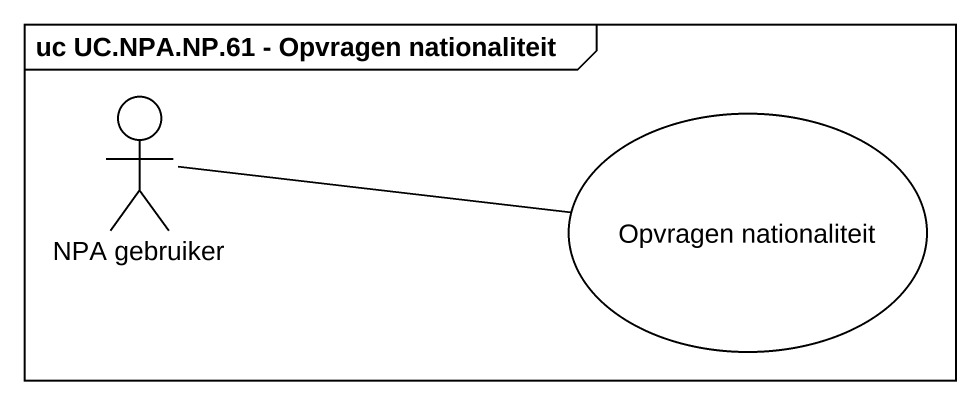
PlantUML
@startuml
mainframe uc UC.NPA.NP.61 - Opvragen nationaliteit
actor "NPA gebruiker" as NPA_gebruiker
usecase "Opvragen nationaliteit" as Opvragen_nationaliteit
NPA_gebruiker -right- Opvragen_nationaliteit
@enduml
